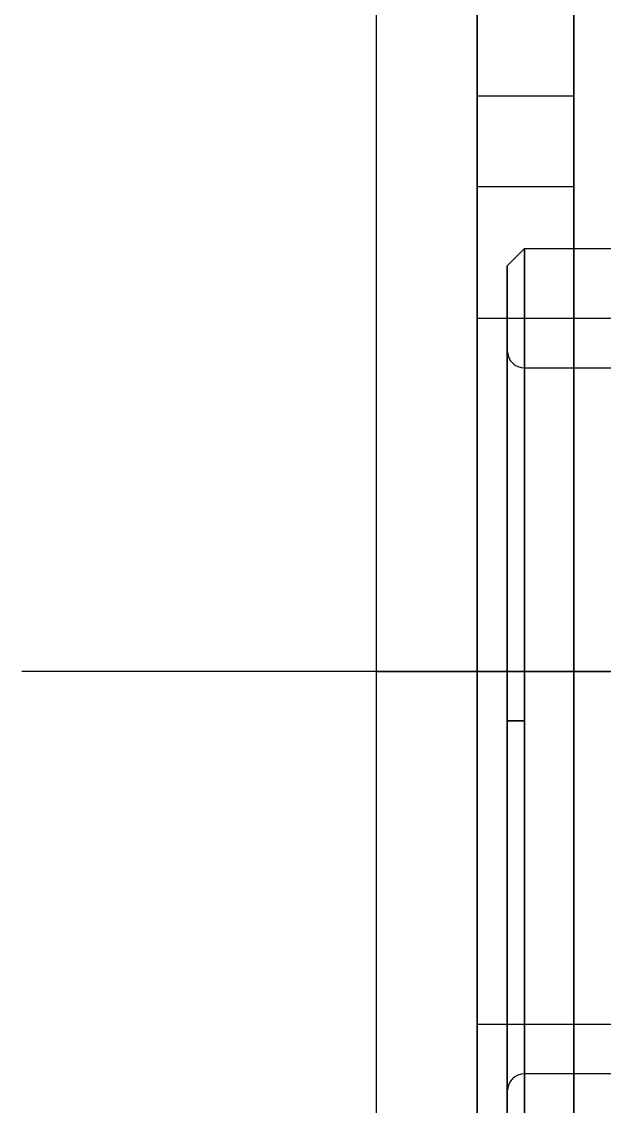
# Model space of a CAD drawing. Header units: millimetres. Extents: x 150937 to 394412, y 327166 to 584759.
# Drawn here: x 198459.5 to 198488.4, y 408540.2 to 408594 of the extents above; entities that cross this region are included whole.
import ezdxf

# ---------------------------------------------------------------- set-up
doc = ezdxf.new("R2010")
doc.units = ezdxf.units.MM
doc.layers.add('MAIN-1', color=7, linetype='Continuous')

# ---------------------------------------------------------------- blocks, each defined once
blk = doc.blocks.new('ucf207')
at = {"layer": 'MAIN-1'}
for p, q in [((0, -46), (0, 46)), ((0, 46), (0, -46)), ((0, 31), (0, 46)), ((0, 46), (0, 31)), ((4.8, 31), (4.8, 46)), ((4.8, 46), (4.8, 31)), ((4.8, -38.88), (4.8, 38.88)), ((4.8, 38.88), (4.8, -38.88)), ((0, 26.5), (0, 31)), ((0, 26.5), (0, 31)), ((0, 31), (4.8, 31)), ((0, 31), (4.8, 31)), ((4.8, 26.5), (4.8, 31)), ((4.8, 31), (4.8, 26.5)), ((0, -26.5), (0, 26.5)), ((0, 26.5), (0, -26.5)), ((0, 26.5), (4.8, 26.5)), ((0, 26.5), (4.8, 26.5)), ((4.8, -26.5), (4.8, 26.5)), ((4.8, 26.5), (4.8, -26.5)), ((1.5, 22.562), (2.358, 23.42)), ((2.358, 23.42), (14.554, 23.42)), ((2.358, 23.42), (2.358, -23.42)), ((2.358, -23.42), (2.358, 23.42)), ((1.5, 22.562), (1.5, -22.562)), ((1.5, -22.562), (1.5, 22.562)), ((1.5, 0), (1.5, 18.358)), ((2.358, 0), (2.358, 17.5)), ((2.358, 17.5), (2.358, 0)), ((2.358, 17.5), (33.9, 17.5)), ((2.358, 0), (1.5, 0)), ((1.5, -18.358), (1.5, 0)), ((1.5, 0), (2.358, 0)), ((2.358, -17.5), (2.358, 0)), ((2.358, 0), (2.358, -17.5)), ((43.542, -17.5), (2.358, -17.5))]:
    blk.add_line(p, q, dxfattribs=at)
for centre, start, end in [((2.358, 18.358), 180, 270), ((2.358, -18.358), 90, 180)]:
    blk.add_arc(centre, 0.858, start, end, dxfattribs=at)
blk = doc.blocks.new('bearshaft_c2')
for p, q in [((42.4, 17.5), (-2.5, 17.5)), ((-2.5, 17.5), (-2.5, -17.5)), ((243.912, 0), (-25.058, 0)), ((42.4, -17.5), (-2.5, -17.5))]:
    blk.add_line(p, q)
blk = doc.blocks.new('c2drumleft')
for p, q in [((-117.12, 382.88), (-117.12, 0)), ((-112.12, 382.88), (-112.12, 0)), ((-117.12, 188.98), (501.684, 188.98)), ((-117.12, 188.98), (501.684, 188.98))]:
    blk.add_line(p, q)
for name, p in [('bearshaft_c2', (-109.62, 188.982)), ('ucf207', (-112.12, 186.53))]:
    blk.add_blockref(name, p)

msp = doc.modelspace()

# ---------------------------------------------------------------- block references
msp.add_blockref('c2drumleft', (198594.179, 408372.799))

doc.saveas('drawing.dxf')
